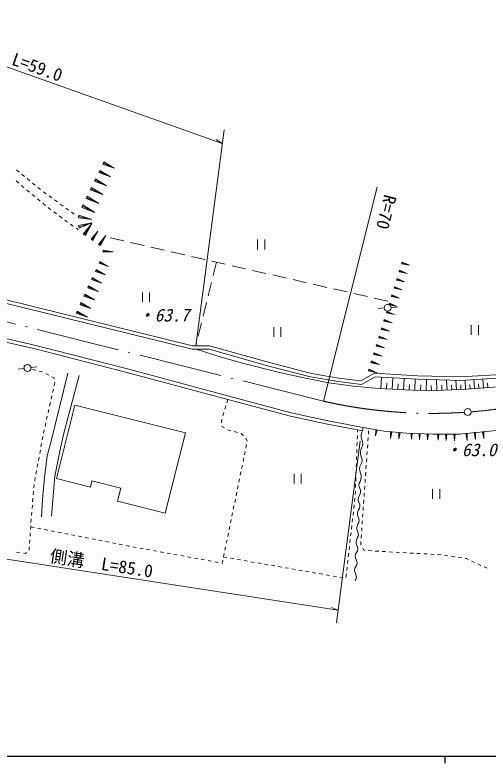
# Model space of a CAD drawing. Units: millimetres, scale not verified. Extents: x 40000 to 680000, y 20000 to 380000.
# Drawn here: x 106086 to 174205, y 204000 to 311708 of the extents above; entities that cross this region are included whole.
import ezdxf
from ezdxf.enums import TextEntityAlignment as Align

# ---------------------------------------------------------------- set-up
doc = ezdxf.new("R2010")
doc.units = ezdxf.units.MM
doc.header["$LTSCALE"] = 1000
doc.linetypes.add('LONG_DASHED_DOTTED', pattern=[15.25, 12, -1.5, 0.25, -1.5])
for name, color, linetype, lineweight in [('M-BGD', 7, 'Continuous', 13), ('M-BMK', 7, 'LONG_DASHED_DOTTED', 13), ('M-STR-HTXT', 7, 'Continuous', 13), ('M-TTL-BAND', 7, 'Continuous', 25)]:
    doc.layers.add(name, color=color, linetype=linetype, lineweight=lineweight)
doc.styles.add('ＭＳ ゴシック', font='')
doc.styles.get('ＭＳ ゴシック').set_extended_font_data('MS Gothic')

msp = doc.modelspace()

# ---------------------------------------------------------------- linework, layer by layer
at = {"layer": 'M-BGD'}
for p, q in [((118739, 290231), (118890, 290542)), ((118739, 290231), (120368, 289628)), ((118815, 290387), (120368, 289628)), ((118890, 290542), (120368, 289628)), ((106301, 289409), (106688, 289092)), ((107075, 288776), (107462, 288459)), ((118141, 289006), (118297, 289327)), ((118141, 289006), (119826, 288382)), ((118219, 289167), (119826, 288382)), ((118297, 289327), (119826, 288382)), ((106257, 287812), (106630, 287480)), ((107849, 288143), (108237, 287827)), ((117537, 287770), (117699, 288102)), ((117537, 287770), (119278, 287126)), ((117618, 287936), (119278, 287126)), ((117699, 288102), (119278, 287126)), ((107004, 287148), (107172, 286998)), ((107172, 286998), (107384, 286823)), ((107770, 286506), (108156, 286188)), ((108624, 287510), (109011, 287194)), ((109398, 286878), (109785, 286561)), ((116929, 286523), (117096, 286866)), ((116929, 286523), (118726, 285858)), ((117012, 286695), (118726, 285858)), ((117096, 286866), (118726, 285858)), ((108542, 285870), (108929, 285552)), ((110183, 286258), (110586, 285963)), ((110990, 285668), (111393, 285372)), ((116315, 285266), (116487, 285619)), ((116401, 285443), (118169, 284580)), ((116487, 285619), (118169, 284580)), ((109315, 285235), (109701, 284917)), ((110087, 284599), (110473, 284282)), ((111797, 285077), (112200, 284781)), ((112603, 284486), (113007, 284191)), ((115695, 283997), (115873, 284362)), ((115873, 284362), (117607, 283290)), ((116315, 285266), (118169, 284580)), ((110859, 283964), (110962, 283879)), ((110962, 283879), (111257, 283661)), ((111659, 283364), (112061, 283067)), ((113410, 283895), (113814, 283600)), ((114217, 283304), (114620, 283009)), ((115695, 283997), (117607, 283290)), ((115784, 284179), (117607, 283290)), ((112464, 282770), (112866, 282473)), ((115194, 282522), (115290, 282903)), ((115194, 282522), (117148, 282236)), ((115242, 282713), (117148, 282236)), ((115290, 282903), (117148, 282236)), ((113268, 282176), (113670, 281879)), ((114073, 281582), (114475, 281285)), ((115233, 281396), (117150, 281757)), ((115342, 281023), (115233, 281396)), ((115288, 281210), (117150, 281757)), ((115342, 281023), (117150, 281757)), ((115926, 280160), (117174, 281674)), ((116088, 280052), (117174, 281674)), ((116250, 279943), (117174, 281674)), ((114877, 280988), (115186, 280760)), ((116250, 279943), (115926, 280160)), ((117045, 279411), (118013, 280585)), ((117170, 279327), (118013, 280585)), ((117296, 279242), (118013, 280585)), ((117296, 279242), (117045, 279411)), ((118137, 278679), (119182, 279947)), ((118273, 278588), (119182, 279947)), ((118409, 278497), (119182, 279947)), ((119799, 279610), (121749, 279165)), ((140992, 279356), (140992, 277956)), ((142042, 279356), (142042, 277956)), ((118409, 278497), (118137, 278679)), ((122724, 278942), (124674, 278497)), ((125649, 278275), (127599, 277830)), ((118787, 277558), (118804, 277846)), ((118787, 277558), (120239, 277617)), ((118795, 277702), (120239, 277617)), ((118804, 277846), (120239, 277617)), ((128574, 277608), (130524, 277163)), ((131499, 276940), (133449, 276495)), ((118207, 275973), (118327, 276233)), ((118207, 275973), (119568, 275504)), ((118267, 276103), (119568, 275504)), ((118327, 276233), (119568, 275504)), ((134423, 276273), (136373, 275828)), ((135086, 276122), (134609, 274179)), ((161763, 275898), (161831, 276119)), ((161763, 275898), (162901, 275666)), ((161797, 276008), (162901, 275666)), ((161831, 276119), (162901, 275666)), ((117664, 274792), (117787, 275060)), ((117664, 274792), (119067, 274309)), ((117725, 274926), (119067, 274309)), ((117787, 275060), (119067, 274309)), ((137348, 275605), (139298, 275161)), ((140273, 274938), (142223, 274493)), ((161397, 274719), (161466, 274942)), ((161397, 274719), (162545, 274486)), ((161432, 274831), (162545, 274486)), ((161466, 274942), (162545, 274486)), ((117116, 273603), (117244, 273879)), ((117116, 273603), (118564, 273104)), ((117180, 273741), (118564, 273104)), ((117244, 273879), (118564, 273104)), ((143198, 274271), (145148, 273826)), ((146123, 273603), (148073, 273158)), ((161031, 273539), (161101, 273763)), ((161066, 273651), (162187, 273304)), ((161101, 273763), (162187, 273304)), ((116565, 272405), (116697, 272690)), ((116631, 272547), (118056, 271892)), ((116697, 272690), (118056, 271892)), ((134370, 273208), (133894, 271266)), ((149048, 272936), (150998, 272491)), ((160665, 272357), (160735, 272583)), ((160735, 272583), (161829, 272120)), ((161031, 273539), (162187, 273304)), ((116011, 271199), (116146, 271492)), ((116146, 271492), (117545, 270671)), ((116565, 272405), (118056, 271892)), ((124428, 271734), (124428, 270334)), ((125478, 271734), (125478, 270334)), ((151972, 272269), (153922, 271824)), ((154897, 271601), (156847, 271156)), ((160665, 272357), (161829, 272120)), ((160700, 272470), (161829, 272120)), ((116011, 271199), (117545, 270671)), ((116078, 271346), (117545, 270671)), ((157822, 270934), (159772, 270489)), ((160298, 271174), (160369, 271401)), ((160298, 271174), (161471, 270935)), ((160333, 271287), (161471, 270935)), ((160369, 271401), (161471, 270935)), ((115452, 269984), (115591, 270286)), ((115452, 269984), (117031, 269441)), ((115521, 270135), (117031, 269441)), ((115591, 270286), (117031, 269441)), ((133655, 270295), (133179, 268352)), ((159267, 269521), (158404, 269463)), ((159931, 269989), (160002, 270218)), ((159931, 269989), (161112, 269748)), ((159966, 270103), (161112, 269748)), ((160002, 270218), (161112, 269748)), ((161128, 269645), (160265, 269587)), ((114889, 268761), (115032, 269072)), ((114889, 268761), (116512, 268202)), ((114961, 268916), (116512, 268202)), ((115032, 269072), (116512, 268202)), ((159563, 268802), (159634, 269033)), ((159563, 268802), (160753, 268559)), ((159598, 268917), (160753, 268559)), ((159634, 269033), (160753, 268559)), ((132940, 267381), (132464, 265439)), ((159194, 267613), (159266, 267846)), ((159194, 267613), (160393, 267369)), ((159230, 267729), (160393, 267369)), ((159266, 267846), (160393, 267369)), ((143337, 266750), (143337, 265350)), ((144387, 266750), (144387, 265350)), ((158825, 266423), (158898, 266657)), ((158825, 266423), (160033, 266177)), ((158862, 266540), (160033, 266177)), ((158898, 266657), (160033, 266177)), ((171775, 267043), (171775, 265643)), ((172825, 267043), (172825, 265643)), ((158456, 265231), (158529, 265467)), ((158456, 265231), (159672, 264983)), ((158492, 265349), (159672, 264983)), ((158529, 265467), (159672, 264983)), ((132225, 264468), (132127, 264070)), ((158086, 264038), (158159, 264275)), ((158086, 264038), (159310, 263788)), ((158123, 264156), (159310, 263788)), ((158159, 264275), (159310, 263788)), ((157715, 262842), (157789, 263082)), ((157715, 262842), (158948, 262591)), ((157752, 262962), (158948, 262591)), ((157789, 263082), (158948, 262591)), ((157344, 261645), (157419, 261886)), ((157381, 261766), (158586, 261392)), ((157419, 261886), (158586, 261392)), ((107394, 260815), (106535, 260710)), ((109246, 261042), (108387, 260936)), ((109100, 260543), (108614, 260660)), ((156973, 260447), (157048, 260689)), ((157048, 260689), (158223, 260192)), ((157344, 261645), (158586, 261392)), ((110072, 260307), (109586, 260425)), ((110964, 259859), (110520, 260088)), ((111708, 259475), (111409, 259629)), ((156973, 260447), (158223, 260192)), ((157010, 260568), (158223, 260192)), ((111730, 259313), (111708, 259475)), ((111727, 258328), (111811, 258705)), ((111811, 258705), (111796, 258818)), ((158763, 257909), (158849, 259568)), ((159587, 257866), (159630, 258690)), ((160411, 257823), (160498, 259472)), ((161231, 257780), (161274, 258599)), ((162051, 257737), (162136, 259376)), ((162858, 257701), (162892, 258509)), ((163666, 257667), (163733, 259283)), ((165292, 257600), (165359, 259226)), ((166847, 257629), (166780, 259184)), ((168297, 257692), (168234, 259142)), ((169649, 257750), (169590, 259102)), ((170964, 257807), (170908, 259123)), ((171614, 257852), (171562, 258501)), ((172263, 257904), (172159, 259201)), ((172901, 257955), (172850, 258593)), ((173539, 258006), (173437, 259282)), ((174166, 258056), (174116, 258684)), ((111508, 257352), (111618, 257840)), ((164479, 257634), (164513, 258447)), ((166070, 257595), (166036, 258373)), ((167572, 257660), (167541, 258385)), ((168973, 257721), (168944, 258397)), ((170307, 257778), (170278, 258436)), ((111290, 256376), (111399, 256864)), ((136592, 255886), (136738, 256355)), ((111072, 255401), (111181, 255888)), ((136297, 254930), (136444, 255408)), ((110853, 254425), (110962, 254913)), ((136001, 253975), (136149, 254453)), ((110635, 253449), (110744, 253937)), ((135830, 252995), (135874, 253493)), ((110417, 252473), (110526, 252961)), ((136256, 252240), (135845, 252525)), ((156203, 252311), (156108, 251820)), ((110012, 250515), (110103, 251006)), ((110198, 251497), (110307, 251985)), ((137163, 251850), (136682, 251986)), ((138125, 251577), (137644, 251714)), ((138616, 251438), (138606, 251441)), ((139014, 251153), (138616, 251438)), ((155371, 250647), (155389, 251147)), ((155407, 251646), (155418, 251954)), ((156980, 251354), (157015, 251853)), ((158055, 251985), (157990, 251109)), ((158141, 251970), (157990, 251109)), ((158227, 251955), (157990, 251109)), ((158055, 251985), (158227, 251955)), ((160177, 251688), (160365, 251670)), ((160177, 251688), (160182, 250740)), ((160271, 251679), (160182, 250740)), ((160365, 251670), (160182, 250740)), ((161367, 251575), (161542, 251559)), ((161367, 251575), (161372, 250694)), ((161454, 251567), (161372, 250694)), ((161542, 251559), (161372, 250694)), ((163117, 251451), (163282, 251446)), ((163117, 251451), (163173, 250624)), ((163199, 251448), (163173, 250624)), ((163282, 251446), (163173, 250624)), ((164280, 251414), (164447, 251408)), ((164280, 251414), (164337, 250580)), ((164364, 251411), (164337, 250580)), ((164447, 251408), (164337, 250580)), ((165445, 251376), (165613, 251371)), ((165445, 251376), (165502, 250535)), ((165529, 251374), (165502, 250535)), ((165613, 251371), (165502, 250535)), ((166929, 251350), (167104, 251350)), ((166929, 251350), (167016, 250476)), ((167016, 251350), (167016, 250476)), ((167104, 251350), (167016, 250476)), ((168099, 251350), (168283, 251350)), ((168099, 251350), (168191, 250431)), ((168191, 251350), (168191, 250431)), ((168283, 251350), (168191, 250431)), ((169279, 251350), (169472, 251350)), ((169279, 251350), (169375, 250385)), ((169375, 251350), (169375, 250385)), ((169472, 251350), (169375, 250385)), ((170993, 251442), (171196, 251463)), ((170993, 251442), (171201, 250441)), ((171094, 251453), (171201, 250441)), ((171196, 251463), (171201, 250441)), ((172191, 251568), (172391, 251589)), ((172191, 251568), (172396, 250577)), ((172291, 251578), (172396, 250577)), ((172391, 251589), (172396, 250577)), ((173387, 251693), (173585, 251714)), ((173387, 251693), (173590, 250712)), ((173486, 251704), (173590, 250712)), ((173585, 251714), (173590, 250712)), ((109830, 249531), (109921, 250023)), ((139526, 250331), (139333, 250793)), ((155335, 249648), (155353, 250147)), ((156910, 250356), (156945, 250855)), ((109649, 248548), (109740, 249040)), ((139127, 248372), (139227, 248862)), ((139327, 249352), (139427, 249842)), ((155298, 248648), (155316, 249148)), ((156770, 248361), (156805, 248860)), ((156840, 249359), (156875, 249858)), ((109468, 247564), (109558, 248056)), ((138926, 247392), (139026, 247882)), ((155262, 247649), (155280, 248149)), ((156701, 247364), (156735, 247863)), ((109286, 246581), (109377, 247073)), ((138726, 246413), (138826, 246903)), ((155226, 246650), (155244, 247149)), ((156631, 246366), (156666, 246865)), ((109105, 245598), (109196, 246089)), ((138525, 245433), (138625, 245923)), ((146269, 245641), (146269, 244241)), ((147319, 245641), (147319, 244241)), ((155190, 245650), (155208, 246150)), ((156561, 245369), (156596, 245867)), ((108924, 244614), (109014, 245106)), ((138325, 244453), (138425, 244943)), ((155154, 244651), (155172, 245151)), ((156491, 244371), (156526, 244870)), ((108793, 243624), (108834, 244122)), ((138124, 243474), (138224, 243964)), ((155118, 243652), (155136, 244151)), ((156421, 243374), (156456, 243872)), ((166205, 243442), (166205, 242042)), ((167255, 243442), (167255, 242042)), ((108712, 242627), (108752, 243126)), ((137924, 242494), (138024, 242984)), ((155082, 242652), (155100, 243152)), ((156352, 242376), (156387, 242875)), ((108630, 241631), (108671, 242129)), ((137723, 241514), (137823, 242004)), ((154988, 241657), (155044, 242154)), ((156282, 241378), (156317, 241877)), ((108549, 240634), (108590, 241132)), ((137523, 240535), (137623, 241024)), ((154875, 240664), (154931, 241160)), ((156212, 240381), (156247, 240880)), ((108424, 239099), (108427, 239139)), ((108468, 239637), (108508, 240136)), ((137322, 239555), (137422, 240045)), ((154649, 238676), (154705, 239173)), ((154762, 239670), (154818, 240167)), ((156142, 239383), (156177, 239882)), ((108323, 237643), (108358, 238141)), ((108392, 238640), (108424, 239099)), ((136921, 237596), (137021, 238085)), ((137121, 238575), (137222, 239065)), ((154536, 237683), (154592, 238180)), ((156074, 238386), (156096, 238729)), ((156096, 238729), (156107, 238884)), ((108254, 236645), (108289, 237144)), ((108350, 238023), (108840, 237926)), ((109331, 237829), (109821, 237732)), ((110312, 237635), (110802, 237539)), ((111293, 237442), (111783, 237345)), ((112274, 237248), (112764, 237151)), ((113255, 237054), (113745, 236957)), ((136720, 236616), (136821, 237106)), ((154423, 236689), (154479, 237186)), ((156009, 237388), (156041, 237887)), ((108186, 235647), (108220, 236146)), ((114236, 236860), (114726, 236763)), ((115217, 236666), (115707, 236569)), ((116198, 236472), (116688, 236375)), ((117179, 236278), (117669, 236181)), ((118160, 236085), (118650, 235988)), ((119141, 235891), (119631, 235794)), ((136520, 235636), (136620, 236126)), ((154310, 235696), (154366, 236192)), ((155884, 235479), (155911, 235891)), ((155943, 236390), (155976, 236889)), ((108117, 234650), (108151, 235148)), ((120122, 235697), (120612, 235600)), ((121103, 235503), (121593, 235406)), ((122084, 235309), (122436, 235239)), ((122436, 235239), (122575, 235214)), ((123067, 235124), (123559, 235035)), ((124050, 234945), (124542, 234855)), ((136319, 234656), (136420, 235146)), ((154197, 234702), (154253, 235199)), ((155925, 235402), (155884, 235479)), ((156339, 234629), (156161, 234961)), ((106314, 234381), (106807, 234298)), ((107300, 234214), (107551, 234172)), ((107551, 234172), (107741, 234327)), ((125034, 234765), (125526, 234675)), ((126018, 234586), (126510, 234496)), ((127002, 234406), (127494, 234316)), ((127985, 234227), (128477, 234137)), ((128969, 234047), (129461, 233957)), ((129953, 233868), (130445, 233778)), ((136119, 233677), (136219, 234167)), ((154084, 233708), (154140, 234205)), ((156462, 234621), (156339, 234629)), ((157460, 234559), (156961, 234590)), ((158458, 234496), (157959, 234528)), ((159456, 234434), (158957, 234465)), ((160415, 234374), (159955, 234402)), ((160454, 234371), (160415, 234374)), ((161453, 234317), (160954, 234344)), ((162451, 234263), (161952, 234290)), ((163450, 234209), (162951, 234236)), ((164448, 234155), (163949, 234182)), ((165447, 234101), (164948, 234128)), ((166445, 234046), (165946, 234073)), ((167036, 234014), (166945, 234019)), ((167441, 233957), (167036, 234014)), ((168431, 233818), (167936, 233887)), ((169421, 233678), (168926, 233748)), ((130937, 233688), (131429, 233598)), ((131920, 233508), (132412, 233419)), ((132904, 233329), (133396, 233239)), ((133888, 233149), (134380, 233060)), ((134872, 232970), (135364, 232880)), ((135855, 232790), (135934, 232776)), ((135934, 232776), (136019, 233187)), ((136116, 233664), (136609, 233579)), ((137102, 233493), (137594, 233408)), ((138087, 233322), (138579, 233237)), ((139072, 233151), (139565, 233066)), ((140057, 232980), (140550, 232895)), ((141043, 232809), (141535, 232723)), ((153971, 232715), (154027, 233212)), ((170411, 233538), (169916, 233608)), ((171039, 233450), (170906, 233469)), ((171371, 233296), (171039, 233450)), ((172278, 232875), (171825, 233086)), ((173185, 232455), (172732, 232665)), ((142028, 232638), (142521, 232552)), ((143013, 232467), (143506, 232381)), ((143998, 232296), (144491, 232210)), ((144984, 232125), (145476, 232039)), ((145969, 231954), (146462, 231868)), ((146954, 231783), (147447, 231697)), ((147939, 231612), (148432, 231526)), ((153858, 231721), (153914, 232218)), ((174093, 232034), (173639, 232244)), ((148925, 231441), (149417, 231355)), ((149910, 231270), (150403, 231184)), ((150895, 231099), (151388, 231013)), ((151881, 230928), (152373, 230842)), ((152866, 230757), (153358, 230671)), ((153745, 230728), (153801, 231224))]:
    msp.add_line(p, q, dxfattribs=at)
for points in [[(74174, 276186), (94799, 272505), (104298, 270298), (131590, 263568), (134044, 263575), (142625, 261163), (148663, 259607), (152613, 258934), (155974, 258518), (157964, 259620), (164037, 259265), (170263, 259082), (177049, 259510), (183225, 260427), (189643, 261925), (195190, 263723)], [(74305, 276671), (94900, 272995), (104414, 270784), (131650, 264068), (134112, 264075), (142755, 261646), (148768, 260097), (152686, 259429), (155874, 259034), (157848, 260127), (164059, 259765), (170254, 259582), (176996, 260008), (183131, 260919), (189509, 262407), (195036, 264198)], [(72936, 271601), (90160, 268328), (99797, 266260), (109100, 264102), (122493, 260688), (136867, 256838), (145876, 254432), (150929, 253338), (156203, 252311)], [(72805, 271115), (90061, 267837), (99688, 265772), (108981, 263616), (122367, 260204), (136738, 256355), (145759, 253946), (150828, 252848), (156108, 251820)], [(132175, 263570), (135769, 262451), (139022, 261535), (144179, 260241), (148151, 259342), (151295, 258731), (154853, 258246), (158501, 257923), (162275, 257725), (165743, 257581), (171152, 257815), (175645, 258174)], [(113704, 260140), (111343, 250547), (110736, 248208), (110341, 245111), (110037, 241922), (109886, 239462)], [(111343, 239523), (111832, 245324), (112537, 248890), (113104, 251503), (115324, 259785)], [(156203, 252311), (159246, 251776), (162465, 251472), (166261, 251350), (170118, 251350), (174461, 251806), (179472, 252292)]]:
    msp.add_lwpolyline(points, dxfattribs=at)
at = {"layer": 'M-BGD', "lineweight": 18}
msp.add_lwpolyline([(114717, 255526), (130627, 251522), (127723, 239982), (120848, 241712), (121316, 243572), (117161, 244618), (116940, 243742), (112061, 244970)], close=True, dxfattribs=at)
at = {"layer": 'M-BGD'}
for centre in [(159766, 269554), (107890, 260876)]:
    msp.add_circle(centre, 500, dxfattribs=at)
at = {"layer": 'M-BGD', "lineweight": 18}
for centre, radius, start, end in [((157234, 251161), 1305, 149.65379, 205.1424), ((154871, 250052), 1305, 329.65379, 25.1424), ((157123, 248734), 1305, 149.65379, 205.1424), ((154761, 247625), 1305, 329.65379, 25.1424), ((157013, 246307), 1305, 149.65379, 205.1424), ((154651, 245198), 1305, 329.65379, 25.1424), ((156546, 243989), 946, 144.43818, 209.86858), ((154906, 243047), 946, 324.43818, 29.86858), ((156444, 241947), 946, 144.43818, 209.86858), ((154804, 241005), 946, 324.43818, 29.86858), ((156343, 239906), 946, 144.43818, 209.86858), ((154703, 238964), 946, 324.43818, 29.86858), ((156241, 237864), 946, 144.43818, 209.86858), ((154601, 236922), 946, 324.43818, 29.86858), ((156140, 235822), 946, 144.43818, 209.86858), ((154500, 234880), 946, 324.43818, 29.86858), ((156038, 233780), 946, 144.43818, 209.86858), ((154398, 232839), 946, 324.43818, 29.86858), ((155937, 231739), 946, 144.43818, 209.86858), ((154297, 230797), 946, 324.43818, 29.86858)]:
    msp.add_arc(centre, radius, start, end, dxfattribs=at)
at = {"layer": 'M-BMK'}
msp.add_line((150530, 256093), (98774, 269060), dxfattribs=at)
at = {"layer": 'M-BMK', "linetype": 'Continuous'}
msp.add_circle((171279, 254527), 500, dxfattribs=at)
at = {"layer": 'M-BMK'}
for start, end in [(274.52047, 288.77388), (257.25505, 273.71304)]:
    msp.add_arc((166185, 325305), 70961, start, end, dxfattribs=at)
at = {"layer": 'M-STR-HTXT'}
for p, q in [((83767, 311708), (135931, 293190)), ((132127, 264070), (136192, 295192)), ((135931, 293190), (135072, 293760)), ((150530, 256093), (158256, 286928)), ((155795, 250354), (152374, 224185)), ((64300, 239622), (152610, 225988)), ((152610, 225988), (151660, 226388))]:
    msp.add_line(p, q, dxfattribs=at)
at = {"layer": 'M-TTL-BAND'}
for p, q in [((40000, 205000), (579000, 205000)), ((168000, 205000), (168000, 204000))]:
    msp.add_line(p, q, dxfattribs=at)

# ---------------------------------------------------------------- texts
at = {"layer": 'M-BGD', "style": 'ＭＳ ゴシック', "oblique": 15}
for s, p in [('・63.7', (127440, 268493)), ('・63.0', (171680, 249098))]:
    msp.add_text(s, height=1833, dxfattribs=at).set_placement(p, align=Align.MIDDLE_CENTER)
at = {"layer": 'M-STR-HTXT', "style": 'ＭＳ ゴシック'}
for s, rotation, p in [('側溝\u3000L=59.0', 340.455, (105282, 304070)), ('側溝\u3000L=85.0', 351.224, (118311, 231283))]:
    msp.add_text(s, height=1833, rotation=rotation, dxfattribs=at).set_placement(p, align=Align.BOTTOM_CENTER)
msp.add_text('R=70', height=1833, rotation=255.964, dxfattribs=at).set_placement((159567, 283320), align=Align.MIDDLE_CENTER)

doc.saveas('drawing.dxf')
